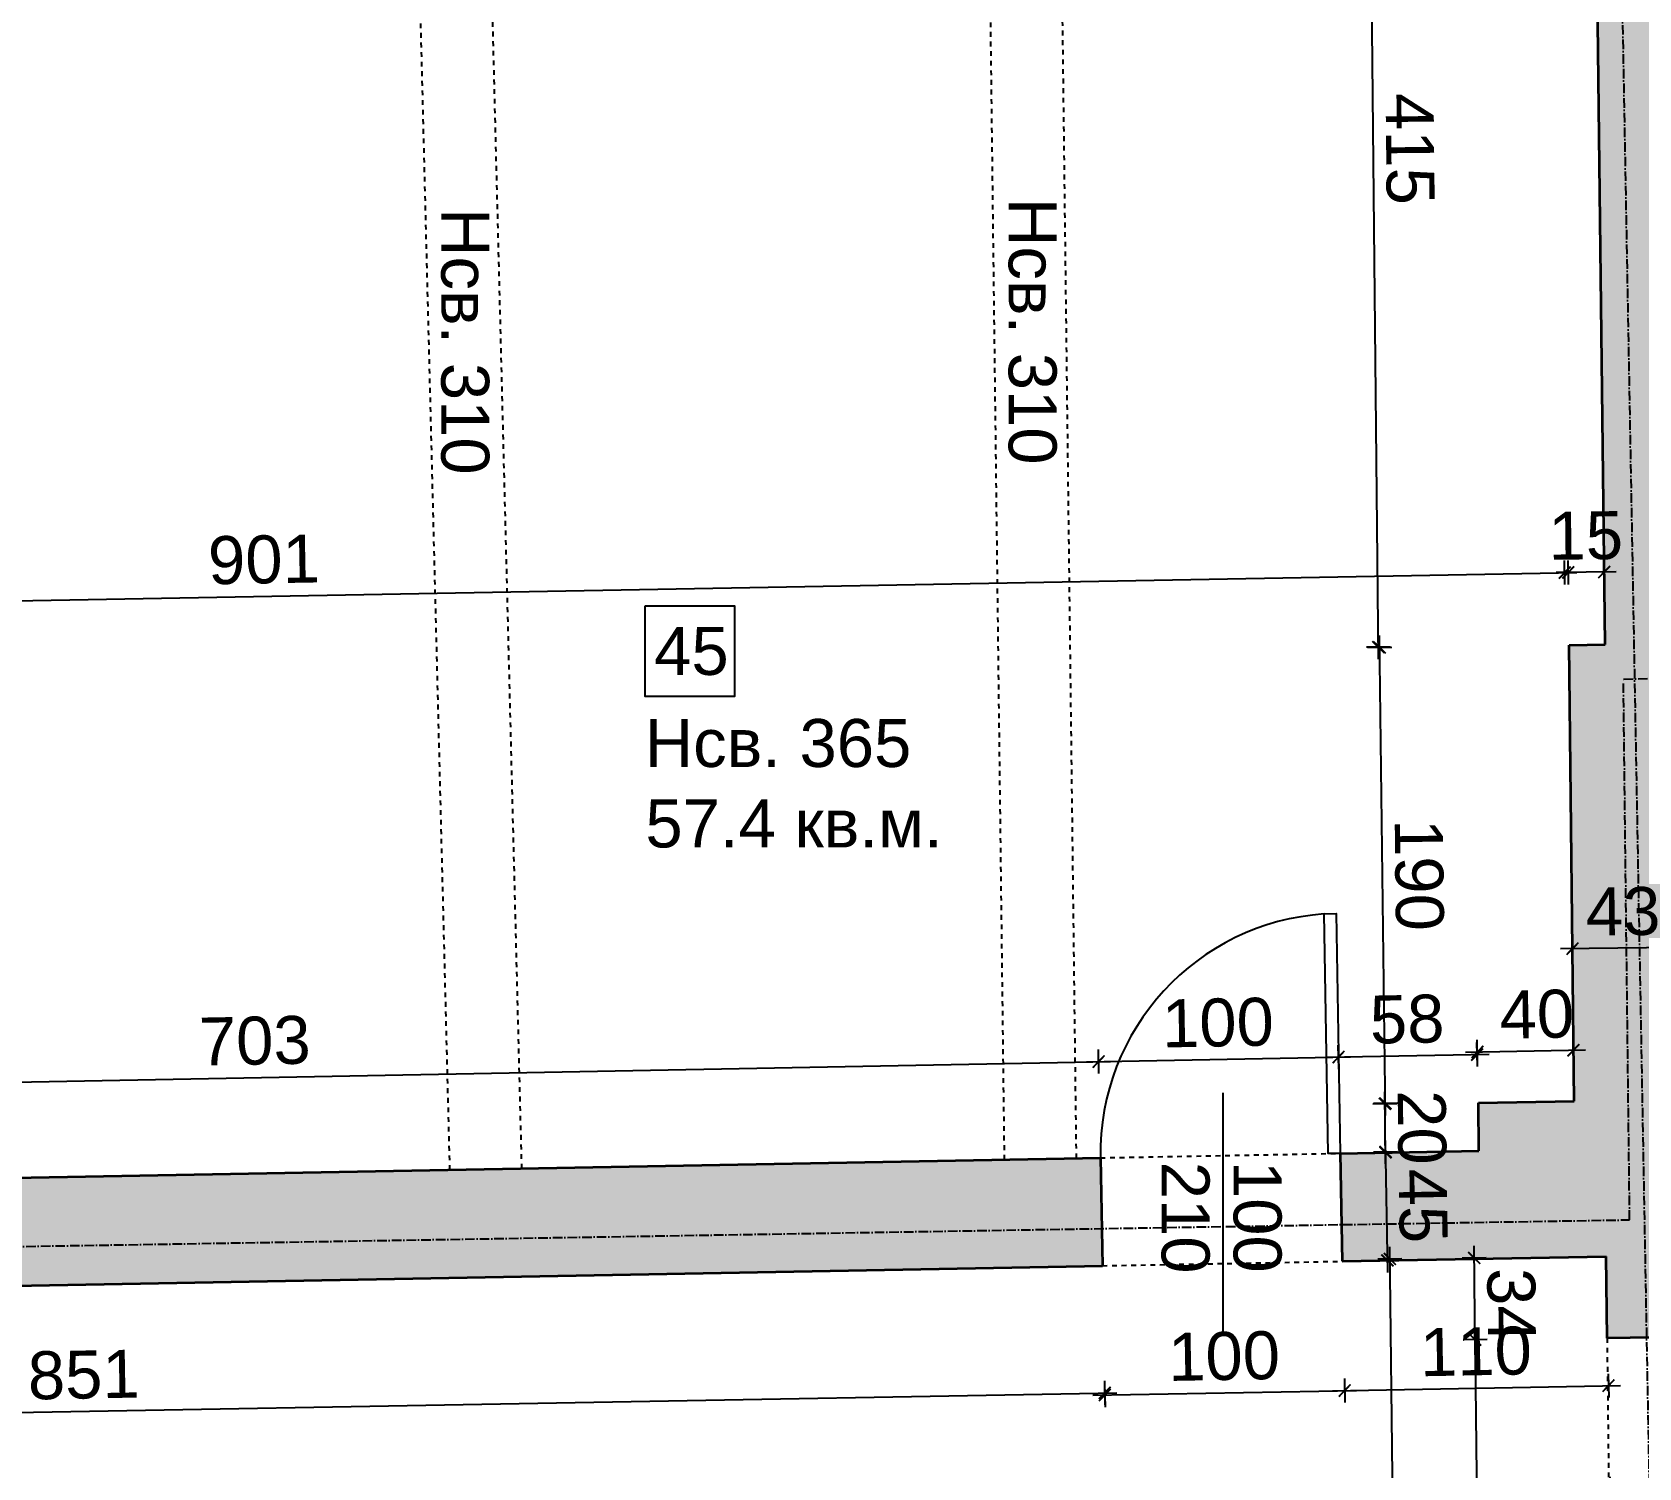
# Model space of a CAD drawing. Header units: inches. Extents: x -72385 to 39588, y -6525 to 66685.
# Drawn here: x -39406 to -38736, y 13084 to 13682 of the extents above; entities that cross this region are included whole.
import ezdxf

# ---------------------------------------------------------------- set-up
doc = ezdxf.new("R2010")
doc.units = ezdxf.units.IN
doc.header["$MEASUREMENT"] = 0
doc.linetypes.add('DashDot', pattern=[0.6, 0.4, -0.1, 0, -0.1])
doc.linetypes.add('Hidden', pattern=[0.4, 0.2, -0.2])
for name, color, linetype, lineweight in [('Врати', 251, 'Continuous', 25), ('Надписи Hсв', 252, 'Continuous', 25), ('Надписи врати', 252, 'Continuous', 25), ('Надписи коти вътрешни', 252, 'Continuous', 25), ('Надписи номера на пом.', 252, 'Continuous', 25), ('Надписи площ', 252, 'Continuous', 25), ('Оси', 252, 'DashDot', 25), ('Пунктир', 253, 'Hidden', 25), ('Разрезни линии', 7, 'Continuous', 35), ('Щрих стени', 254, 'Continuous', 25)]:
    doc.layers.add(name, color=color, linetype=linetype, lineweight=lineweight)
doc.styles.add('Arial Regular', font='arial.ttf')
doc.styles.get("Standard").update_dxf_attribs({"font": 'arial.ttf'})
doc.dimstyles.new('Annotative', dxfattribs={"dimscale": 0, "dimtxt": 20, "dimasz": 5, "dimexe": 5, "dimexo": 5, "dimgap": 5, "dimtad": 1, "dimdec": 0, "dimzin": 0, "dimdsep": 46, "dimtxsty": 'Standard', "dimblk": 'ARCHTICK', "dimcen": 5, "dimdle": 5, "dimadec": 0, "dimazin": 0, "dimtfac": 1, "dimtdec": 0, "dimtofl": 0, "dimtmove": 0, "dimatfit": 3, "dimldrblk": 'ARCHTICK', "dimfxl": 5, "dimfxlon": 1, "dimtolj": 1, "dimtzin": 0, "dimarcsym": 1})

# ---------------------------------------------------------------- blocks, each defined once
blk = doc.blocks.new('_ArchTick')
at = {"color": 0, "linetype": 'ByBlock', "const_width": 0.15}
blk.add_lwpolyline([(-0.5, -0.5), (0.5, 0.5)], dxfattribs=at)
blk = doc.blocks.new('*D3414')
at = {"layer": 'Defpoints', "color": 0, "ltscale": 50, "transparency": 16777216}
for p in [(-38961.2, 13252.94), (-38960.45, 13213.02), (-39663.47, 13199.81)]:
    blk.add_point(p, dxfattribs=at)
at = {"layer": 'Надписи коти вътрешни', "color": 0, "lineweight": -2, "ltscale": 50, "transparency": 16777216}
for p, q in [((-38961.11, 13247.94), (-38961.29, 13257.94)), ((-39669.22, 13239.63), (-38956.2, 13253.03)), ((-39664.13, 13234.73), (-39664.32, 13244.72))]:
    blk.add_line(p, q, dxfattribs=at)
at = {"layer": 'Надписи коти вътрешни', "color": 0, "lineweight": -2, "ltscale": 50, "transparency": 16777216, "xscale": 5, "yscale": 5, "zscale": 5}
for p, rotation in [((-38961.2, 13252.94), 1.076635016014524), ((-39664.22, 13239.73), 181.0766350160145)]:
    blk.add_blockref('_ArchTick', p, dxfattribs=dict(at, rotation=rotation))
at = {"layer": 'Надписи коти вътрешни', "color": 0, "ltscale": 50, "transparency": 16777216, "insert": (-39313, 13261.55), "char_height": 20, "attachment_point": 5, "rotation": 1.07664}
blk.add_mtext('\\A1;703', dxfattribs=at)
blk = doc.blocks.new('*D3415')
at = {"layer": 'Defpoints', "color": 0, "ltscale": 50, "transparency": 16777216}
for p in [(-38763.25, 13257.69), (-38802.89, 13235.77), (-38762.86, 13236.51)]:
    blk.add_point(p, dxfattribs=at)
at = {"layer": 'Надписи коти вътрешни', "color": 0, "lineweight": -2, "ltscale": 50, "transparency": 16777216}
for p, q in [((-38763.16, 13252.69), (-38763.35, 13262.69)), ((-38808.28, 13256.86), (-38758.25, 13257.79)), ((-38803.19, 13251.95), (-38803.38, 13261.95))]:
    blk.add_line(p, q, dxfattribs=at)
at = {"layer": 'Надписи коти вътрешни', "color": 0, "lineweight": -2, "ltscale": 50, "transparency": 16777216, "xscale": 5, "yscale": 5, "zscale": 5}
for p, rotation in [((-38803.28, 13256.95), 181.0623153618535), ((-38763.25, 13257.69), 1.062315361853542)]:
    blk.add_blockref('_ArchTick', p, dxfattribs=dict(at, rotation=rotation))
at = {"layer": 'Надписи коти вътрешни', "color": 0, "ltscale": 50, "transparency": 16777216, "insert": (-38778.53, 13272.62), "char_height": 20, "attachment_point": 5, "rotation": 1.06232}
blk.add_mtext('\\A1;40', dxfattribs=at)
blk = doc.blocks.new('*D3452')
at = {"layer": 'Defpoints', "color": 0, "ltscale": 50, "transparency": 16777216}
for p in [(-38959.61, 13167.86), (-39810.35, 13152.53), (-38958.66, 13114.84)]:
    blk.add_point(p, dxfattribs=at)
at = {"layer": 'Надписи коти вътрешни', "color": 0, "lineweight": -2, "ltscale": 50, "transparency": 16777216}
for p, q in [((-38958.75, 13119.84), (-38958.57, 13109.84)), ((-39814.39, 13099.42), (-38953.66, 13114.93)), ((-39809.48, 13104.51), (-39809.3, 13094.51))]:
    blk.add_line(p, q, dxfattribs=at)
at = {"layer": 'Надписи коти вътрешни', "color": 0, "lineweight": -2, "ltscale": 50, "transparency": 16777216, "xscale": 5, "yscale": 5, "zscale": 5}
for p, rotation in [((-38958.66, 13114.84), 1.03183687658089), ((-39809.39, 13099.51), 181.0318368765809)]:
    blk.add_blockref('_ArchTick', p, dxfattribs=dict(at, rotation=rotation))
at = {"layer": 'Надписи коти вътрешни', "color": 0, "ltscale": 50, "transparency": 16777216, "insert": (-39384.3, 13122.38), "char_height": 20, "attachment_point": 5, "rotation": 1.03184}
blk.add_mtext('\\A1;851', dxfattribs=at)
blk = doc.blocks.new('*D3453')
at = {"layer": 'Defpoints', "color": 0, "ltscale": 50, "transparency": 16777216}
for p in [(-38859.63, 13169.71), (-38959.61, 13167.86), (-38858.63, 13115.84)]:
    blk.add_point(p, dxfattribs=at)
at = {"layer": 'Надписи коти вътрешни', "color": 0, "lineweight": -2, "ltscale": 50, "transparency": 16777216}
for p, q in [((-38963.61, 13113.89), (-38853.63, 13115.93)), ((-38958.71, 13118.99), (-38958.52, 13108.99)), ((-38858.72, 13120.84), (-38858.54, 13110.84))]:
    blk.add_line(p, q, dxfattribs=at)
at = {"layer": 'Надписи коти вътрешни', "color": 0, "lineweight": -2, "ltscale": 50, "transparency": 16777216, "xscale": 5, "yscale": 5, "zscale": 5}
for p, rotation in [((-38958.61, 13113.99), 181.061896860584), ((-38858.63, 13115.84), 1.061896860583966)]:
    blk.add_blockref('_ArchTick', p, dxfattribs=dict(at, rotation=rotation))
at = {"layer": 'Надписи коти вътрешни', "color": 0, "ltscale": 50, "transparency": 16777216, "insert": (-38908.9, 13130.12), "char_height": 20, "attachment_point": 5, "rotation": 1.0619}
blk.add_mtext('\\A1;100', dxfattribs=at)
blk = doc.blocks.new('*D3454')
at = {"layer": 'Defpoints', "color": 0, "ltscale": 50, "transparency": 16777216}
for p in [(-38859.63, 13169.71), (-38749.65, 13171.75), (-38748.65, 13117.88)]:
    blk.add_point(p, dxfattribs=at)
at = {"layer": 'Надписи коти вътрешни', "color": 0, "lineweight": -2, "ltscale": 50, "transparency": 16777216}
for p, q in [((-38748.74, 13122.88), (-38748.56, 13112.88)), ((-38863.63, 13115.75), (-38743.65, 13117.97)), ((-38858.72, 13120.84), (-38858.54, 13110.84))]:
    blk.add_line(p, q, dxfattribs=at)
at = {"layer": 'Надписи коти вътрешни', "color": 0, "lineweight": -2, "ltscale": 50, "transparency": 16777216, "xscale": 5, "yscale": 5, "zscale": 5}
for p, rotation in [((-38858.63, 13115.84), 181.0618968605894), ((-38748.65, 13117.88), 1.061896860589385)]:
    blk.add_blockref('_ArchTick', p, dxfattribs=dict(at, rotation=rotation))
at = {"layer": 'Надписи коти вътрешни', "color": 0, "ltscale": 50, "transparency": 16777216, "insert": (-38803.92, 13132.07), "char_height": 20, "attachment_point": 5, "rotation": 1.0619}
blk.add_mtext('\\A1;110', dxfattribs=at)
blk = doc.blocks.new('*D3459')
at = {"layer": 'Defpoints', "color": 0, "ltscale": 50, "transparency": 16777216}
for p in [(-38804.64, 13171.11), (-38749.65, 13171.75), (-38749.25, 13137.69)]:
    blk.add_point(p, dxfattribs=at)
at = {"layer": 'Надписи коти вътрешни', "color": 0, "lineweight": -2, "ltscale": 50, "transparency": 16777216}
for p, q in [((-38804.19, 13132.06), (-38804.7, 13176.11)), ((-38799.64, 13171.17), (-38809.64, 13171.05)), ((-38799.25, 13137.12), (-38809.25, 13137))]:
    blk.add_line(p, q, dxfattribs=at)
at = {"layer": 'Надписи коти вътрешни', "color": 0, "lineweight": -2, "ltscale": 50, "transparency": 16777216, "xscale": 5, "yscale": 5, "zscale": 5}
for p, rotation in [((-38804.64, 13171.11), 90.66157633343974), ((-38804.25, 13137.06), 270.6615763334397)]:
    blk.add_blockref('_ArchTick', p, dxfattribs=dict(at, rotation=rotation))
at = {"layer": 'Надписи коти вътрешни', "color": 0, "ltscale": 50, "transparency": 16777216, "insert": (-38789.19, 13151.38), "char_height": 20, "attachment_point": 5, "rotation": 270.66158}
blk.add_mtext('\\A1;34', dxfattribs=at)
blk = doc.blocks.new('*D3460')
at = {"layer": 'Defpoints', "color": 0, "ltscale": 50, "transparency": 16777216}
for p in [(-38749.25, 13137.69), (-38802.4, 12977.07), (-38747.41, 12977.7)]:
    blk.add_point(p, dxfattribs=at)
at = {"layer": 'Надписи коти вътрешни', "color": 0, "lineweight": -2, "ltscale": 50, "transparency": 16777216}
for p, q in [((-38804.31, 13142.06), (-38802.34, 12972.07)), ((-38799.25, 13137.12), (-38809.25, 13137)), ((-38797.4, 12977.13), (-38807.4, 12977.01))]:
    blk.add_line(p, q, dxfattribs=at)
at = {"layer": 'Надписи коти вътрешни', "color": 0, "lineweight": -2, "ltscale": 50, "transparency": 16777216, "xscale": 5, "yscale": 5, "zscale": 5}
for p, rotation in [((-38804.25, 13137.06), 90.6615763334482), ((-38802.4, 12977.07), 270.6615763334482)]:
    blk.add_blockref('_ArchTick', p, dxfattribs=dict(at, rotation=rotation))
at = {"layer": 'Надписи коти вътрешни', "color": 0, "ltscale": 50, "transparency": 16777216, "insert": (-38788.11, 13057.24), "char_height": 20, "attachment_point": 5, "rotation": 270.66158}
blk.add_mtext('\\A1;160', dxfattribs=at)
blk = doc.blocks.new('*D3462')
at = {"layer": 'Defpoints', "color": 0, "ltscale": 50, "transparency": 16777216}
for p in [(-38749.65, 13171.75), (-38837.05, 12931.35), (-38746.88, 12932.4)]:
    blk.add_point(p, dxfattribs=at)
at = {"layer": 'Надписи коти вътрешни', "color": 0, "lineweight": -2, "ltscale": 50, "transparency": 16777216}
for p, q in [((-38839.87, 13175.71), (-38836.99, 12926.35)), ((-38834.81, 13170.76), (-38844.81, 13170.65)), ((-38832.05, 12931.41), (-38842.05, 12931.3))]:
    blk.add_line(p, q, dxfattribs=at)
at = {"layer": 'Надписи коти вътрешни', "color": 0, "lineweight": -2, "ltscale": 50, "transparency": 16777216, "xscale": 5, "yscale": 5, "zscale": 5}
for p, rotation in [((-38839.81, 13170.71), 90.66157633345016), ((-38837.05, 12931.35), 270.6615763334502)]:
    blk.add_blockref('_ArchTick', p, dxfattribs=dict(at, rotation=rotation))
at = {"layer": 'Надписи коти вътрешни', "color": 0, "ltscale": 50, "transparency": 16777216, "insert": (-38823.21, 13051.21), "char_height": 20, "attachment_point": 5, "rotation": 270.66158}
blk.add_mtext('\\A1;239', dxfattribs=at)
blk = doc.blocks.new('*D3458')
at = {"layer": 'Defpoints', "color": 0, "ltscale": 50, "transparency": 16777216}
for p in [(-38749.65, 13171.75), (-41053.52, 13133.6), (-38748.04, 13074.92)]:
    blk.add_point(p, dxfattribs=at)
at = {"layer": 'Надписи коти вътрешни', "color": 0, "lineweight": -2, "ltscale": 50, "transparency": 16777216}
for p, q in [((-41056.92, 13036.69), (-38743.04, 13075)), ((-38748.13, 13079.92), (-38747.96, 13069.92)), ((-41052, 13041.78), (-41051.84, 13031.78))]:
    blk.add_line(p, q, dxfattribs=at)
at = {"layer": 'Надписи коти вътрешни', "color": 0, "lineweight": -2, "ltscale": 50, "transparency": 16777216, "xscale": 5, "yscale": 5, "zscale": 5}
for p, rotation in [((-38748.04, 13074.92), 0.9485552265700729), ((-41051.92, 13036.78), 180.9485552265701)]:
    blk.add_blockref('_ArchTick', p, dxfattribs=dict(at, rotation=rotation))
at = {"layer": 'Надписи коти вътрешни', "color": 0, "ltscale": 50, "transparency": 16777216, "insert": (-39900.23, 13071.07), "char_height": 20, "attachment_point": 5, "rotation": 0.94856}
blk.add_mtext('\\A1;2304', dxfattribs=at)
blk = doc.blocks.new('*D8251')
at = {"layer": 'Defpoints', "color": 0, "ltscale": 50, "transparency": 16777216}
for p in [(-38766.89, 13456.75), (-38762.52, 13216.19), (-39663.47, 13199.81)]:
    blk.add_point(p, dxfattribs=at)
at = {"layer": 'Надписи коти вътрешни', "color": 0, "lineweight": -2, "ltscale": 50, "transparency": 16777216}
for p, q in [((-39672.85, 13440.28), (-38761.89, 13456.84)), ((-38766.8, 13451.75), (-38766.98, 13461.75)), ((-39667.76, 13435.37), (-39667.94, 13445.37))]:
    blk.add_line(p, q, dxfattribs=at)
at = {"layer": 'Надписи коти вътрешни', "color": 0, "lineweight": -2, "ltscale": 50, "transparency": 16777216, "xscale": 5, "yscale": 5, "zscale": 5}
for p, rotation in [((-38766.89, 13456.75), 1.041778083628722), ((-39667.85, 13440.37), 181.0417780836288)]:
    blk.add_blockref('_ArchTick', p, dxfattribs=dict(at, rotation=rotation))
at = {"layer": 'Надписи коти вътрешни', "color": 0, "ltscale": 50, "transparency": 16777216, "insert": (-39309.18, 13462.11), "char_height": 20, "attachment_point": 5, "rotation": 1.04178}
blk.add_mtext('\\A1;901', dxfattribs=at)
blk = doc.blocks.new('*D3505')
at = {"layer": 'Defpoints', "color": 0, "ltscale": 50, "transparency": 16777216}
for p in [(-38848.82, 13840.67), (-38769.88, 13841.49), (-38765.61, 13426.5)]:
    blk.add_point(p, dxfattribs=at)
at = {"layer": 'Надписи коти вътрешни', "color": 0, "lineweight": -2, "ltscale": 50, "transparency": 16777216}
for p, q in [((-38844.49, 13420.68), (-38848.87, 13845.67)), ((-38843.82, 13840.73), (-38853.81, 13840.62)), ((-38839.54, 13425.73), (-38849.54, 13425.63))]:
    blk.add_line(p, q, dxfattribs=at)
at = {"layer": 'Надписи коти вътрешни', "color": 0, "lineweight": -2, "ltscale": 50, "transparency": 16777216, "xscale": 5, "yscale": 5, "zscale": 5}
for p, rotation in [((-38848.82, 13840.67), 90.58984019734002), ((-38844.54, 13425.68), 270.58984019734)]:
    blk.add_blockref('_ArchTick', p, dxfattribs=dict(at, rotation=rotation))
at = {"layer": 'Надписи коти вътрешни', "color": 0, "ltscale": 50, "transparency": 16777216, "insert": (-38831.47, 13633.34), "char_height": 20, "attachment_point": 5, "rotation": 270.58984}
blk.add_mtext('\\A1;415', dxfattribs=at)
blk = doc.blocks.new('*D3506')
at = {"layer": 'Defpoints', "color": 0, "ltscale": 50, "transparency": 16777216}
for p in [(-38844.02, 13425.52), (-38765.09, 13426.5), (-38762.72, 13236.52)]:
    blk.add_point(p, dxfattribs=at)
at = {"layer": 'Надписи коти вътрешни', "color": 0, "lineweight": -2, "ltscale": 50, "transparency": 16777216}
for p, q in [((-38841.59, 13230.53), (-38844.08, 13430.52)), ((-38839.02, 13425.58), (-38849.02, 13425.46)), ((-38836.65, 13235.59), (-38846.65, 13235.47))]:
    blk.add_line(p, q, dxfattribs=at)
at = {"layer": 'Надписи коти вътрешни', "color": 0, "lineweight": -2, "ltscale": 50, "transparency": 16777216, "xscale": 5, "yscale": 5, "zscale": 5}
for p, rotation in [((-38844.02, 13425.52), 90.71580144106997), ((-38841.65, 13235.53), 270.71580144107)]:
    blk.add_blockref('_ArchTick', p, dxfattribs=dict(at, rotation=rotation))
at = {"layer": 'Надписи коти вътрешни', "color": 0, "ltscale": 50, "transparency": 16777216, "insert": (-38827.62, 13330.71), "char_height": 20, "attachment_point": 5, "rotation": 270.7158}
blk.add_mtext('\\A1;190', dxfattribs=at)
blk = doc.blocks.new('*D3507')
at = {"layer": 'Defpoints', "color": 0, "ltscale": 50, "transparency": 16777216}
for p in [(-38802.89, 13235.77), (-38841.83, 13235.32), (-38802.66, 13215.77)]:
    blk.add_point(p, dxfattribs=at)
at = {"layer": 'Надписи коти вътрешни', "color": 0, "lineweight": -2, "ltscale": 50, "transparency": 16777216}
for p, q in [((-38841.54, 13210.32), (-38841.88, 13240.32)), ((-38836.83, 13235.38), (-38846.82, 13235.26)), ((-38836.59, 13215.38), (-38846.59, 13215.26))]:
    blk.add_line(p, q, dxfattribs=at)
at = {"layer": 'Надписи коти вътрешни', "color": 0, "lineweight": -2, "ltscale": 50, "transparency": 16777216, "xscale": 5, "yscale": 5, "zscale": 5}
for p, rotation in [((-38841.83, 13235.32), 90.66157633345412), ((-38841.59, 13215.32), 270.6615763334541)]:
    blk.add_blockref('_ArchTick', p, dxfattribs=dict(at, rotation=rotation))
at = {"layer": 'Надписи коти вътрешни', "color": 0, "ltscale": 50, "transparency": 16777216, "insert": (-38826.5, 13225.5), "char_height": 20, "attachment_point": 5, "rotation": 270.66158}
blk.add_mtext('\\A1;20', dxfattribs=at)
blk = doc.blocks.new('*D4658')
at = {"layer": 'Defpoints', "color": 0, "ltscale": 50, "transparency": 16777216}
for p in [(-38765.44, 13456.8), (-38765.09, 13426.61), (-38750.09, 13426.78)]:
    blk.add_point(p, dxfattribs=at)
at = {"layer": 'Надписи коти вътрешни', "color": 0, "lineweight": -2, "ltscale": 50, "transparency": 16777216}
for p, q in [((-38745.44, 13457.03), (-38770.44, 13456.74)), ((-38765.38, 13451.8), (-38765.5, 13461.8)), ((-38750.38, 13451.98), (-38750.5, 13461.98))]:
    blk.add_line(p, q, dxfattribs=at)
at = {"layer": 'Надписи коти вътрешни', "color": 0, "lineweight": -2, "ltscale": 50, "transparency": 16777216, "xscale": 5, "yscale": 5, "zscale": 5}
for p, rotation in [((-38765.44, 13456.8), 180.6615763334505), ((-38750.44, 13456.98), 0.6615763334504178)]:
    blk.add_blockref('_ArchTick', p, dxfattribs=dict(at, rotation=rotation))
at = {"layer": 'Надписи коти вътрешни', "color": 0, "ltscale": 50, "transparency": 16777216, "insert": (-38758.12, 13472.1), "char_height": 20, "attachment_point": 5, "rotation": 0.66158}
blk.add_mtext('\\A1;15', dxfattribs=at)
blk = doc.blocks.new('*D3529')
at = {"layer": 'Defpoints', "color": 0, "ltscale": 50, "transparency": 16777216}
for p in [(-38861.21, 13254.82), (-38960.44, 13212.85), (-38860.46, 13214.7)]:
    blk.add_point(p, dxfattribs=at)
at = {"layer": 'Надписи коти вътрешни', "color": 0, "lineweight": -2, "ltscale": 50, "transparency": 16777216}
for p, q in [((-38961.1, 13247.97), (-38961.28, 13257.97)), ((-38861.11, 13249.82), (-38861.3, 13259.82)), ((-38966.19, 13252.88), (-38856.21, 13254.91))]:
    blk.add_line(p, q, dxfattribs=at)
at = {"layer": 'Надписи коти вътрешни', "color": 0, "lineweight": -2, "ltscale": 50, "transparency": 16777216, "xscale": 5, "yscale": 5, "zscale": 5}
for p, rotation in [((-38961.19, 13252.97), 181.0618968605903), ((-38861.21, 13254.82), 1.061896860590225)]:
    blk.add_blockref('_ArchTick', p, dxfattribs=dict(at, rotation=rotation))
at = {"layer": 'Надписи коти вътрешни', "color": 0, "ltscale": 50, "transparency": 16777216, "insert": (-38911.48, 13269.1), "char_height": 20, "attachment_point": 5, "rotation": 1.0619}
blk.add_mtext('\\A1;100', dxfattribs=at)
blk = doc.blocks.new('*D3530')
at = {"layer": 'Defpoints', "color": 0, "ltscale": 50, "transparency": 16777216}
for p in [(-38803.4, 13255.89), (-38802.66, 13215.77), (-38860.46, 13214.7)]:
    blk.add_point(p, dxfattribs=at)
at = {"layer": 'Надписи коти вътрешни', "color": 0, "lineweight": -2, "ltscale": 50, "transparency": 16777216}
for p, q in [((-38866.21, 13254.73), (-38798.4, 13255.99)), ((-38861.11, 13249.82), (-38861.3, 13259.82)), ((-38803.31, 13250.89), (-38803.5, 13260.89))]:
    blk.add_line(p, q, dxfattribs=at)
at = {"layer": 'Надписи коти вътрешни', "color": 0, "lineweight": -2, "ltscale": 50, "transparency": 16777216, "xscale": 5, "yscale": 5, "zscale": 5}
for p, rotation in [((-38861.21, 13254.82), 181.0623153618513), ((-38803.4, 13255.89), 1.062315361851316)]:
    blk.add_blockref('_ArchTick', p, dxfattribs=dict(at, rotation=rotation))
at = {"layer": 'Надписи коти вътрешни', "color": 0, "ltscale": 50, "transparency": 16777216, "insert": (-38832.59, 13270.57), "char_height": 20, "attachment_point": 5, "rotation": 1.06232}
blk.add_mtext('\\A1;58', dxfattribs=at)
blk = doc.blocks.new('*D7572')
at = {"layer": 'Defpoints', "color": 0, "ltscale": 10, "transparency": 16777216}
for p in [(-38763.63, 13300.03), (-38721.01, 13289.63), (-38763.5, 13289.14)]:
    blk.add_point(p, dxfattribs=at)
at = {"layer": 'Надписи коти вътрешни', "color": 0, "lineweight": -2, "ltscale": 10, "transparency": 16777216}
for p, q in [((-38763.57, 13295.03), (-38763.69, 13305.03)), ((-38721.07, 13295.52), (-38721.19, 13305.52)), ((-38716.13, 13300.58), (-38768.63, 13299.97))]:
    blk.add_line(p, q, dxfattribs=at)
at = {"layer": 'Надписи коти вътрешни', "color": 0, "lineweight": -2, "ltscale": 10, "transparency": 16777216, "xscale": 5, "yscale": 5, "zscale": 5}
for p, rotation in [((-38763.63, 13300.03), 180.661576333449), ((-38721.13, 13300.52), 0.6615763334490588)]:
    blk.add_blockref('_ArchTick', p, dxfattribs=dict(at, rotation=rotation))
at = {"layer": 'Надписи коти вътрешни', "color": 0, "ltscale": 10, "transparency": 16777216, "insert": (-38742.56, 13315.49), "char_height": 20, "attachment_point": 5, "rotation": 0.66158}
blk.add_mtext('\\A1;43', dxfattribs=at)
blk = doc.blocks.new('*D7579')
at = {"layer": 'Defpoints', "color": 0, "ltscale": 10, "transparency": 16777216}
for p in [(-38802.66, 13215.77), (-38840.79, 13170.06), (-38801.82, 13170.78)]:
    blk.add_point(p, dxfattribs=at)
at = {"layer": 'Надписи коти вътрешни', "color": 0, "lineweight": -2, "ltscale": 10, "transparency": 16777216}
for p, q in [((-38841.72, 13220.05), (-38840.7, 13165.06)), ((-38836.62, 13215.14), (-38846.62, 13214.96)), ((-38835.79, 13170.15), (-38845.79, 13169.97))]:
    blk.add_line(p, q, dxfattribs=at)
at = {"layer": 'Надписи коти вътрешни', "color": 0, "lineweight": -2, "ltscale": 10, "transparency": 16777216, "xscale": 5, "yscale": 5, "zscale": 5}
for p, rotation in [((-38841.62, 13215.05), 91.06189686058771), ((-38840.79, 13170.06), 271.0618968605877)]:
    blk.add_blockref('_ArchTick', p, dxfattribs=dict(at, rotation=rotation))
at = {"layer": 'Надписи коти вътрешни', "color": 0, "ltscale": 10, "transparency": 16777216, "insert": (-38826.04, 13192.84), "char_height": 20, "attachment_point": 5, "rotation": 271.0619}
blk.add_mtext('\\A1;45', dxfattribs=at)

msp = doc.modelspace()

# ---------------------------------------------------------------- hatches: boundary and pattern name
at = {"layer": 'Щрих стени', "ltscale": 10}
h = msp.add_hatch(color=256, dxfattribs=at)
h.dxf.hatch_style = 1
h.paths.add_polyline_path([(-40165.48, 13860.62), (-40260.46, 13858.86), (-40259.9, 13828.86), (-40164.92, 13830.62)])
h.paths.add_polyline_path([(-39920.52, 13865.16), (-40015.5, 13863.4), (-40014.95, 13833.4), (-39919.96, 13835.16)])
h.paths.add_polyline_path([(-39675.56, 13869.7), (-39770.54, 13867.94), (-39769.99, 13837.94), (-39726.95, 13838.74), (-39724.85, 13613.75), (-39682.35, 13614.15), (-39684.31, 13824.53), (-39674.73, 13824.71)])
h.paths.add_polyline_path([(-39430.6, 13874.24), (-39525.59, 13872.48), (-39524.75, 13827.49), (-39429.77, 13829.25)])
h.paths.add_polyline_path([(-39185.64, 13878.79), (-39280.63, 13877.02), (-39279.79, 13832.03), (-39184.81, 13833.79)])
h.paths.add_polyline_path([(-38940.69, 13883.33), (-39035.67, 13881.57), (-39034.84, 13836.57), (-38939.85, 13838.34)])
h.paths.add_polyline_path([(-38695.73, 13887.87), (-38790.71, 13886.11), (-38789.88, 13841.12), (-38754.88, 13841.77), (-38750.09, 13426.78), (-38765.09, 13426.5), (-38762.9, 13236.51), (-38802.89, 13235.77), (-38802.66, 13215.77), (-38860.46, 13214.7), (-38859.63, 13169.71), (-38749.65, 13171.75), (-38749.25, 13137.69), (-38719.26, 13138.04), (-38722.25, 13397.7), (-38627, 13399.68), (-38627.62, 13429.67), (-38722.6, 13427.7), (-38727.39, 13842.28), (-38694.89, 13842.88)])
h.paths.add_polyline_path([(-38450.77, 13892.41), (-38545.75, 13890.65), (-38544.92, 13845.66), (-38449.94, 13847.42)])
h.paths.add_polyline_path([(-37718.06, 13906), (-38300.8, 13895.19), (-38299.96, 13850.2), (-38192.29, 13852.2), (-38186.83, 13498.81), (-38216.82, 13498.19), (-38215.89, 13438.19), (-38527.64, 13431.74), (-38527.02, 13401.75), (-38185.44, 13408.82), (-38184.43, 13343.82), (-38154.44, 13344.44), (-38162.29, 13852.75), (-37762.36, 13860.17), (-37758.65, 13620.2), (-37713.66, 13620.89)])
h.paths.add_polyline_path([(-39665.53, 13419.81), (-39680.53, 13419.53), (-39681.51, 13524.15), (-39724, 13523.76), (-39721.04, 13206.13), (-39741.03, 13205.79), (-39740.85, 13185.79), (-39810.84, 13184.62), (-39810.35, 13152.53), (-39675.38, 13154.59), (-38959.61, 13167.86), (-38960.44, 13212.85), (-39663.47, 13199.81)])
h.paths.add_polyline_path([(-39858.95, 12908.04), (-39983.92, 12905.3), (-39982.92, 12862.17), (-39857.95, 12865.08)])
h.paths.add_polyline_path([(-39584.02, 12914.06), (-39708.99, 12911.32), (-39707.99, 12868.57), (-39583.03, 12871.48)])
h.paths.add_polyline_path([(-39309.09, 12920.08), (-39434.06, 12917.34), (-39433.07, 12874.97), (-39308.1, 12877.88)])
h.paths.add_polyline_path([(-39034.15, 12926.1), (-39159.12, 12923.37), (-39158.14, 12881.37), (-39033.18, 12884.28)])
h.paths.add_polyline_path([(-38376.97, 12940.5), (-38716.89, 12933.05), (-38717.41, 12978.05), (-38747.41, 12977.7), (-38746.88, 12932.4), (-38884.19, 12929.39), (-38883.22, 12887.77), (-38376.02, 12899.58)])
h.paths.add_polyline_path([(-37710.26, 13400.92), (-37755.25, 13400.22), (-37748.36, 12954.27), (-38286.99, 12942.47), (-38286.04, 12901.68), (-37702.75, 12915.26)])

# ---------------------------------------------------------------- linework, layer by layer
at = {"layer": 'Врати', "ltscale": 50}
msp.add_lwpolyline([(-38860.46, 13214.7), (-38865.46, 13214.62), (-38867.14, 13314.6), (-38862.14, 13314.69)], close=True, dxfattribs=at)
msp.add_arc((-38860.46, 13214.7), 100, 93.82761, 180.96163, dxfattribs=at)
at = {"layer": 'Надписи врати', "ltscale": 50}
msp.add_line((-38909.45, 13239.9), (-38909.45, 13139.9), dxfattribs=at)
at = {"layer": 'Надписи номера на пом.', "ltscale": 50}
msp.add_lwpolyline([(-39150.34, 13442.78), (-39150.34, 13405.28), (-39112.84, 13405.28), (-39112.84, 13442.78)], close=True, dxfattribs=at)
at = {"layer": 'Оси', "ltscale": 10}
msp.add_line((-38753.31, 14264.37), (-38721.28, 12506.44), dxfattribs=at)
msp.add_lwpolyline([(-42071.06, 13151.76), (-41073.73, 13168.36), (-41073.37, 13148.36), (-38739.82, 13187), (-38742.42, 13412.39), (-38172.87, 13424.13), (-38171.33, 13324.06), (-37336.28, 13336.93)], dxfattribs=at)
at = {"layer": 'Пунктир', "ltscale": 10}
for p, q in [((-39231.62, 13207.82), (-39247.48, 13832.63)), ((-39201.63, 13208.37), (-39217.48, 13833.19)), ((-39000.42, 13212.1), (-39008.02, 13837.07)), ((-38970.43, 13212.66), (-38978.02, 13837.63)), ((-38960.44, 13212.85), (-38860.46, 13214.7)), ((-38959.61, 13167.86), (-38859.63, 13169.71)), ((-38749.25, 13137.69), (-38747.41, 12977.7))]:
    msp.add_line(p, q, dxfattribs=at)
at = {"layer": 'Разрезни линии', "ltscale": 50}
for p, q in [((-38750.09, 13426.78), (-38754.88, 13841.77)), ((-38765.09, 13426.5), (-38750.09, 13426.78)), ((-38762.9, 13236.51), (-38765.09, 13426.5)), ((-38802.89, 13235.77), (-38762.9, 13236.51)), ((-38802.66, 13215.77), (-38802.89, 13235.77)), ((-38860.46, 13214.7), (-38802.66, 13215.77)), ((-39663.47, 13199.81), (-38960.44, 13212.85)), ((-38960.44, 13212.85), (-38959.61, 13167.86)), ((-38860.46, 13214.7), (-38859.63, 13169.71)), ((-38859.63, 13169.71), (-38749.65, 13171.75)), ((-38749.25, 13137.69), (-38749.65, 13171.75)), ((-39675.38, 13154.59), (-38959.61, 13167.86)), ((-38719.26, 13138.04), (-38749.25, 13137.69))]:
    msp.add_line(p, q, dxfattribs=at)

# ---------------------------------------------------------------- texts
at = {"layer": 'Надписи Hсв', "ltscale": 100, "char_height": 20, "width": 180.4891, "attachment_point": 1, "rotation": 270, "style": 'Arial Regular'}
for insert in [(-39215.24, 13608.68), (-38978.7, 13612.89)]:
    msp.add_mtext('\\pxt8;Hсв. 310', dxfattribs=dict(at, insert=insert))
at = {"layer": 'Надписи Hсв', "ltscale": 100, "insert": (-39150.4, 13395.73), "char_height": 20, "width": 180.4891, "attachment_point": 1, "style": 'Arial Regular'}
msp.add_mtext('\\pxt8;Hсв. 365', dxfattribs=at)
at = {"layer": 'Надписи врати', "ltscale": 100, "char_height": 20, "width": 180.4891, "attachment_point": 1, "rotation": 270, "style": 'Arial Regular'}
for s, insert in [('210', (-38914.94, 13211.23)), ('100', (-38884.94, 13211.55))]:
    msp.add_mtext(s, dxfattribs=dict(at, insert=insert))
at = {"layer": 'Надписи номера на пом.', "ltscale": 100, "insert": (-39221.2, 13434.1), "char_height": 20, "width": 180.4891, "attachment_point": 1, "style": 'Arial Regular'}
msp.add_mtext('\\pxqc;45', dxfattribs=at)
at = {"layer": 'Надписи площ', "ltscale": 100, "insert": (-39150.14, 13362.19), "char_height": 20, "width": 180.4891, "attachment_point": 1, "style": 'Arial Regular'}
msp.add_mtext('57.4 кв.м.', dxfattribs=at)

# ---------------------------------------------------------------- dimensions: what is measured, and where the dimension line sits
at = {"layer": 'Надписи коти вътрешни', "ltscale": 50}
for p1, p2, distance, picture, middle in [((-38765.61, 13426.5), (-38769.88, 13841.49), 78.94, '*D3505', (-38831.47, 13633.34)), ((-38762.72, 13236.52), (-38765.09, 13426.5), 78.94, '*D3506', (-38827.62, 13330.71)), ((-38960.44, 13212.85), (-38860.46, 13214.7), 40.13, '*D3529', (-38911.48, 13269.1)), ((-38860.46, 13214.7), (-38802.66, 13215.77), 40.13, '*D3530', (-38832.59, 13270.57)), ((-39663.47, 13199.81), (-38960.45, 13213.02), 39.92, '*D3414', (-39313, 13261.55)), ((-38749.65, 13171.75), (-38746.88, 12932.4), -90.17, '*D3462', (-38823.21, 13051.21)), ((-41053.52, 13133.6), (-38749.65, 13171.75), -96.84, '*D3458', (-39900.23, 13071.07)), ((-38959.61, 13167.86), (-38859.63, 13169.71), -53.88, '*D3453', (-38908.9, 13130.12)), ((-38859.63, 13169.71), (-38749.65, 13171.75), -53.88, '*D3454', (-38803.92, 13132.07)), ((-39810.35, 13152.53), (-38959.61, 13167.86), -53.03, '*D3452', (-39384.3, 13122.38)), ((-38749.25, 13137.69), (-38747.41, 12977.7), -55, '*D3460', (-38788.11, 13057.24))]:
    dim = msp.add_aligned_dim(p1=p1, p2=p2, distance=distance, dimstyle='Annotative', override={"dimscale": 0, "dimtix": 0, "dimtofl": 0, "dimtmove": 0, "dimatfit": 3}, dxfattribs=at)
    dim.commit()
    dim.dimension.update_dxf_attribs({"geometry": picture, "text_midpoint": middle})
for base, p1, p2, angle, picture, middle in [((-38765.44, 13456.8), (-38750.09, 13426.78), (-38765.09, 13426.61), 180.66158, '*D4658', (-38757.94, 13456.89)), ((-38766.89, 13456.75), (-39663.47, 13199.81), (-38762.52, 13216.19), 1.04178, '*D8251', (-39308.91, 13446.9)), ((-38763.25, 13257.69), (-38802.89, 13235.77), (-38762.86, 13236.51), 1.06232, '*D3415', (-38778.25, 13257.42)), ((-38841.83, 13235.32), (-38802.66, 13215.77), (-38802.89, 13235.77), 90.66158, '*D3507', (-38841.71, 13225.32)), ((-38804.64, 13171.11), (-38749.25, 13137.69), (-38749.65, 13171.75), 90.66158, '*D3459', (-38804.41, 13151.2))]:
    dim = msp.add_linear_dim(base=base, p1=p1, p2=p2, angle=angle, dimstyle='Annotative', override={"dimscale": 0, "dimtix": 0, "dimtofl": 0, "dimtmove": 0, "dimatfit": 3}, dxfattribs=at)
    dim.commit()
    dim.dimension.update_dxf_attribs({"geometry": picture, "text_midpoint": middle, "dimtype": 129})
at = {"layer": 'Надписи коти вътрешни', "ltscale": 10}
for p1, p2, distance, picture, middle in [((-38721.0063, 13289.635), (-38763.5035, 13289.1442), -10.8876, '*D7572', (-38742.5563, 13315.4938)), ((-38802.66, 13215.77), (-38801.82, 13170.78), -38.97, '*D7579', (-38826.04, 13192.84))]:
    dim = msp.add_aligned_dim(p1=p1, p2=p2, distance=distance, dimstyle='Annotative', override={"dimscale": 0, "dimtix": 0, "dimtofl": 0, "dimtmove": 0, "dimatfit": 3}, dxfattribs=at)
    dim.commit()
    dim.dimension.update_dxf_attribs({"geometry": picture, "text_midpoint": middle})

doc.saveas('drawing.dxf')
